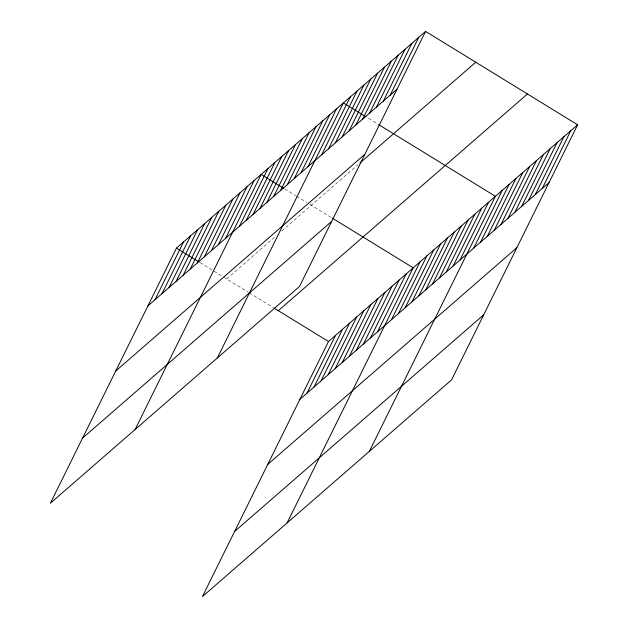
<?xml version="1.0" encoding="UTF-8"?>
<svg xmlns="http://www.w3.org/2000/svg" width="628" height="628" viewBox="0 0 628 628"><rect width="100%" height="100%" fill="white"/><g stroke="black" fill="none" stroke-linecap="round" stroke-linejoin="round"><path stroke-width="0.47" stroke-dasharray="3.14 2.35" d="M226.63 278.934L276.037 235.947M281.689 231.041L357.921 164.724M368.463 118.323L377.868 124.101M284.68 188.879L295.655 195.622M296.44 196.101L306.629 202.357M309.769 204.288L331.521 217.649M199.979 262.559L212.523 270.268M214.093 271.225L222.712 276.524M223.497 277.003L248.437 292.326M249.245 292.821L273.47 307.704"/><path stroke-width="0.94" d="M425.588 31.4L176.46 248.115L50.389 503.209L299.509 286.494L425.588 31.4L577.611 124.791L451.54 379.885L202.412 596.6L328.491 341.506L577.611 124.791M154.959 299.768L183.525 241.976M162.016 293.629L190.582 235.83M169.073 287.491L197.639 229.691M176.13 281.352L204.697 223.552M183.188 275.213L211.754 217.414M190.253 269.067L218.811 211.275M197.31 262.928L225.876 205.136M204.367 256.789L232.933 198.99M211.424 250.651L239.99 192.851M218.481 244.512L247.047 186.712M225.546 238.365L254.105 180.574M135.091 429.528L261.17 174.435L283.895 188.392M239.449 226.268L268.015 168.469M246.302 220.31L274.868 162.511M253.155 214.352L281.721 156.553M260.008 208.386L288.566 150.594M266.853 202.428L295.419 144.636M273.706 196.47L302.272 138.67M280.559 190.512L309.125 132.712M287.412 184.554L315.97 126.754M294.257 178.588L322.823 120.796M301.11 172.629L329.676 114.838M307.963 166.671L336.529 108.872M217.304 358.015L343.375 102.913L366.108 116.879M321.662 154.755L350.228 96.955M328.515 148.797L357.081 90.997M335.368 142.831L363.934 85.039M342.213 136.873L370.779 79.081M349.066 130.914L377.632 73.115M355.919 124.956L384.485 67.157M362.772 118.998L391.33 61.199M369.617 113.032L398.183 55.24M376.47 107.074L405.036 49.282M383.323 101.116L411.89 43.316M390.176 95.158L418.735 37.358M306.982 393.159L335.548 335.36M314.039 387.021L342.605 329.221M321.096 380.882L349.663 323.082M328.154 374.735L356.72 316.944M335.219 368.597L363.777 310.805M342.276 362.458L370.842 304.659M349.333 356.319L377.899 298.52M356.39 350.181L384.956 292.381M363.447 344.034L392.013 286.242M370.512 337.895L399.07 280.104M377.569 331.757L406.135 273.957M287.114 522.92L413.193 267.818L332.33 218.151M391.48 319.66L420.038 261.86M398.325 313.694L426.891 255.902M405.178 307.736L433.744 249.944M412.031 301.778L440.597 243.978M418.884 295.819L447.442 238.02M425.729 289.861L454.295 232.062M432.582 283.903L461.148 226.104M439.435 277.937L468.001 220.145M446.288 271.979L474.846 214.187M453.133 266.021L481.7 208.221M459.986 260.063L488.553 202.263M369.327 451.399L495.406 196.305L378.653 124.587M473.685 248.139L502.251 190.347M480.538 242.18L509.104 184.389M487.391 236.222L515.957 178.423M494.244 230.264L522.802 172.464M501.089 224.306L529.655 166.506M507.942 218.34L536.508 160.548M514.795 212.382L543.361 154.59M521.648 206.424L550.207 148.624M528.493 200.465L557.06 142.666M535.346 194.507L563.913 136.708M542.2 188.541L570.766 130.75M147.902 305.914L397.022 89.2M115.717 371.022L364.844 154.307M359.977 162.935L475.757 62.219M82.566 438.101L331.694 221.386M278.322 310.687L527.449 93.972M299.925 399.298L549.053 182.583M267.748 464.406L516.868 247.691M234.589 531.492L483.717 314.777M176.46 248.115L199.194 262.08M274.279 308.207L328.491 341.506"/></g></svg>
